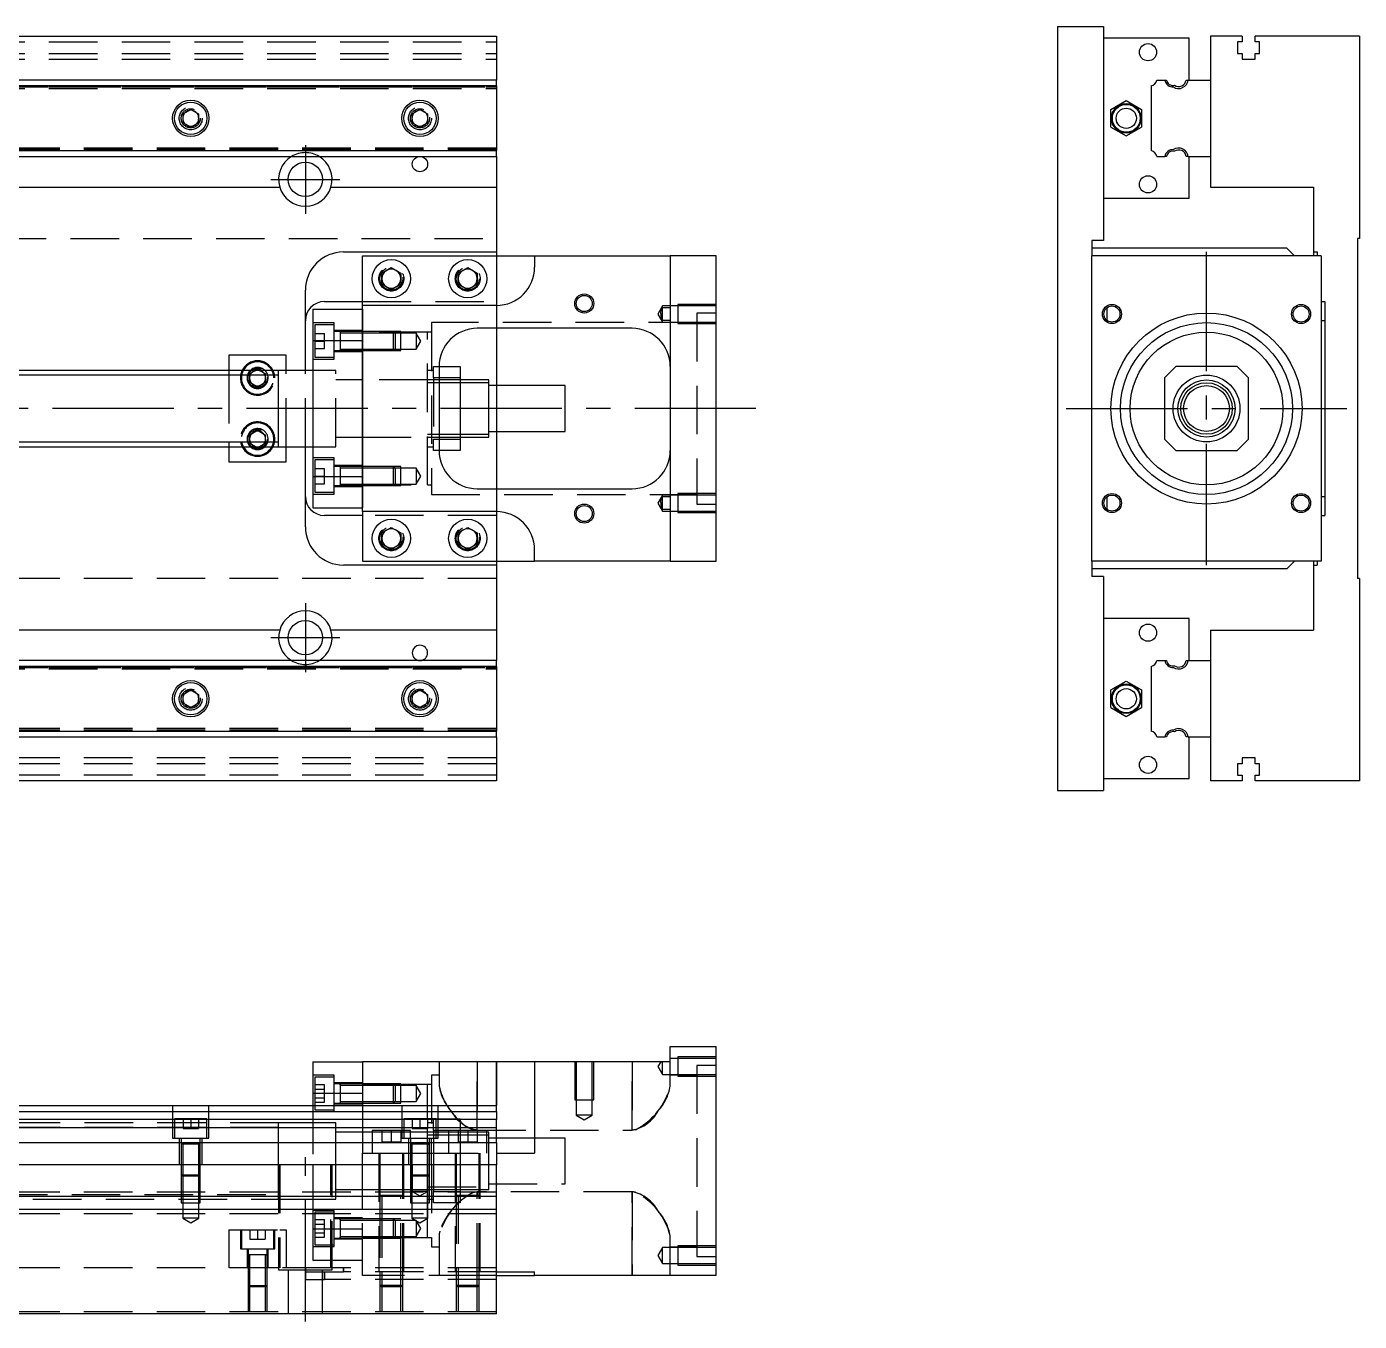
# Model space of a CAD drawing. Extents: x -20 to 686, y -268 to 102.
# Drawn here: x 337.1 to 685.9, y -239 to 100 of the extents above; entities that cross this region are included whole.
import ezdxf

# ---------------------------------------------------------------- set-up
doc = ezdxf.new("R2010")
doc.units = 0
doc.linetypes.add('CENTER', pattern=[50.8, 31.75, -6.35, 6.35, -6.35])
doc.linetypes.add('DASHED', pattern=[19.05, 12.7, -6.35])
doc.layers.get('0').update_dxf_attribs({"linetype": 'CONTINUOUS'})
doc.layers.add('CENTER', color=1, linetype='CENTER')

msp = doc.modelspace()

# ---------------------------------------------------------------- linework, layer by layer
at = {"color": 7, "linetype": 'CONTINUOUS'}
for p, q in [((606.86, 100), (618.86, 100)), ((606.86, 100), (606.86, -100)), ((618.86, 100), (618.86, 44)), ((330, 97.5), (460, 97.5)), ((460, 97.5), (460, 86)), ((641.36, 97), (618.86, 97)), ((641.36, 86), (641.36, 97)), ((646.86, 97.5), (646.86, 86)), ((655.16, 97.5), (646.86, 97.5)), ((655.16, 96), (654.01, 96)), ((654.01, 96), (654.01, 93)), ((655.16, 97.5), (655.16, 96)), ((658.56, 96), (658.56, 97.5)), ((685.86, 97.5), (658.56, 97.5)), ((659.71, 96), (658.56, 96)), ((659.71, 93), (659.71, 96)), ((685.86, 97.5), (685.86, 44.5)), ((654.01, 93), (655.16, 93)), ((655.16, 93), (655.16, 91.5)), ((655.16, 91.5), (658.56, 91.5)), ((658.56, 91.5), (658.56, 93)), ((658.56, 93), (659.71, 93)), ((460, 86), (330, 86)), ((460, 84.460392), (330, 84.460392)), ((460, 84.460392), (460, 86)), ((460, 84.460392), (460, 67.539608)), ((631.36, 84.460392), (631.36, 67.539608)), ((632.899608, 86), (634.98154, 86)), ((634.98154, 86), (635.38668, 86)), ((640.537372, 86), (641.041934, 86)), ((641.041934, 86), (646.86, 86)), ((646.86, 86), (646.86, 66)), ((646.86, 86), (646.86, 66)), ((620.860002, 78.309401), (624.860002, 80.618802)), ((624.860002, 80.618802), (628.860002, 78.309401)), ((378, 77.1547), (380, 78.309402)), ((378, 74.8453), (378, 77.1547)), ((380, 78.309402), (382, 77.1547)), ((382, 77.1547), (382, 74.8453)), ((438, 77.1547), (440, 78.309402)), ((438, 74.8453), (438, 77.1547)), ((440, 78.309402), (442, 77.1547)), ((442, 77.1547), (442, 74.8453)), ((620.860002, 73.690599), (620.860002, 78.309401)), ((628.860002, 78.309401), (628.860002, 73.690599)), ((380, 73.690598), (378, 74.8453)), ((382, 74.8453), (380, 73.690598)), ((440, 73.690598), (438, 74.8453)), ((442, 74.8453), (440, 73.690598)), ((620.860002, 73.690599), (624.860002, 71.381198)), ((624.860002, 71.381198), (628.860002, 73.690599)), ((330, 67.539608), (460, 67.539608)), ((460, 66), (460, 67.539608)), ((330, 66), (460, 66)), ((460, 66), (460, 58)), ((632.899608, 66), (634.98154, 66)), ((635.38668, 66), (634.98154, 66)), ((641.041934, 66), (640.537372, 66)), ((641.041934, 66), (646.86, 66)), ((641.36, 55), (641.36, 66)), ((646.86, 66), (646.86, 58)), ((330, 58), (403.291796, 58)), ((416.708204, 58), (460, 58)), ((460, 58), (460, 41)), ((646.86, 58), (673.86, 58)), ((673.86, 58), (673.86, 41)), ((641.36, 55), (618.86, 55)), ((618.86, 44), (615.86, 44)), ((615.86, 44), (615.86, 40)), ((666.86, 42), (615.86, 42)), ((668.86, 40), (666.86, 42)), ((685.86, 44.5), (685.36, 44.5)), ((685.36, 44.5), (685.36, -44.5)), ((420, 41), (460, 41)), ((425, 27), (425, 40)), ((425, 40), (470, 40)), ((460, 41), (460, 40)), ((470, 40), (470, 37)), ((470, 40), (505.5, 40)), ((505.5, 40), (505.5, -40)), ((517.5, 40), (505.5, 40)), ((517.5, -40), (517.5, 40)), ((615.86, -40), (615.86, 40)), ((675.86, 40), (615.86, 40)), ((673.86, 41), (674.86, 41)), ((673.86, 41), (673.86, 40)), ((674.86, 41), (674.86, 40)), ((675.86, 40), (675.86, -40)), ((430, 35.443376), (432.5, 36.886752)), ((430, 32.556624), (430, 35.443376)), ((432.5, 36.886752), (435, 35.443376)), ((435, 35.443376), (435, 32.556624)), ((450, 35.443376), (452.5, 36.886752)), ((450, 32.556624), (450, 35.443376)), ((452.5, 36.886752), (455, 35.443376)), ((455, 35.443376), (455, 32.556624)), ((432.5, 31.113248), (430, 32.556624)), ((435, 32.556624), (432.5, 31.113248)), ((452.5, 31.113248), (450, 32.556624)), ((455, 32.556624), (452.5, 31.113248)), ((410, 10), (410, 31)), ((415, 28), (425, 28)), ((675.86, 28), (676.86, 28)), ((676.86, 28), (676.86, -28)), ((412, 26), (425, 26)), ((412, 26), (412, 17.78342)), ((425, 17.78342), (425, 27)), ((460, 27), (425, 27)), ((619.86, 23.06222), (619.86, 26.435254)), ((495.5, 21), (455, 21)), ((460, 21), (460, 6)), ((676.86, 23), (675.86, 23)), ((412, 17.78342), (412, -17.78342)), ((412, 17.78342), (425, 17.78342)), ((425, 17.78342), (425, -17.78342)), ((425, -17.78342), (425, 17.78342)), ((405, 14), (390, 14)), ((390, 14), (390, 10)), ((405, 10), (405, 14)), ((445, 11), (450.5, 11)), ((445, 11), (445, -11)), ((450.5, 11), (450.5, 8)), ((637.86, 11), (634.86, 8)), ((653.86, 11), (637.86, 11)), ((656.86, 8), (653.86, 11)), ((403, 10), (330, 10)), ((403, 10), (402.995, 10)), ((403, -9.999498), (403, 10)), ((412, 10), (403, 10)), ((403.005, 10), (403, 10)), ((450.5, 8), (445, 8)), ((450.5, 8), (450.5, -8)), ((458, 7.5), (450.5, 7.5)), ((458, -7.5), (458, 7.5)), ((634.86, 8), (634.86, -8)), ((656.86, -8), (656.86, 8)), ((458, 6.75), (450.5, 6.75)), ((478, 6), (458, 6)), ((478, -6), (478, 6)), ((450.5, -6.75), (458, -6.75)), ((458, -6), (478, -6)), ((460, -6), (460, -21)), ((330, -10), (403, -10)), ((390, -10), (390, -14)), ((402.995, -10), (403, -10)), ((403, -10), (412, -10)), ((403, -10), (403.005, -10)), ((405, -14), (405, -10)), ((410, -31), (410, -10)), ((445, -8), (450.5, -8)), ((450.5, -7.5), (458, -7.5)), ((450.5, -8), (450.5, -11)), ((634.86, -8), (637.86, -11)), ((653.86, -11), (656.86, -8)), ((450.5, -11), (445, -11)), ((637.86, -11), (653.86, -11)), ((390, -14), (405, -14)), ((412, -17.78342), (412, -26)), ((412, -17.78342), (425, -17.78342)), ((425, -27), (425, -17.78342)), ((455, -21), (495.5, -21)), ((619.86, -26.435254), (619.86, -23.06222)), ((675.86, -23), (676.86, -23)), ((412, -26), (425, -26)), ((460, -27), (425, -27)), ((425, -27), (425, -40)), ((425, -28), (415, -28)), ((430, -32.556624), (432.5, -31.113248)), ((432.5, -31.113248), (435, -32.556624)), ((450, -32.556624), (452.5, -31.113248)), ((452.5, -31.113248), (455, -32.556624)), ((675.86, -28), (676.86, -28)), ((430, -35.443376), (430, -32.556624)), ((435, -32.556624), (435, -35.443376)), ((450, -35.443376), (450, -32.556624)), ((455, -32.556624), (455, -35.443376)), ((432.5, -36.886752), (430, -35.443376)), ((435, -35.443376), (432.5, -36.886752)), ((452.5, -36.886752), (450, -35.443376)), ((455, -35.443376), (452.5, -36.886752)), ((470, -40), (470, -37)), ((460, -41), (420, -41)), ((425, -40), (470, -40)), ((460, -40), (460, -41)), ((460, -41), (460, -58)), ((505.5, -40), (470, -40)), ((505.5, -40), (517.5, -40)), ((615.86, -40), (615.86, -44)), ((675.86, -40), (615.86, -40)), ((666.86, -42), (668.86, -40)), ((673.86, -40), (673.86, -41)), ((673.86, -41), (673.86, -58)), ((673.86, -41), (674.86, -41)), ((674.86, -40), (674.86, -41)), ((666.86, -42), (615.86, -42)), ((618.86, -44), (615.86, -44)), ((618.86, -44), (618.86, -100)), ((685.86, -44.5), (685.36, -44.5)), ((685.86, -44.5), (685.86, -97.5)), ((641.36, -55), (618.86, -55)), ((641.36, -66), (641.36, -55)), ((403.291796, -58), (330, -58)), ((460, -58), (416.708204, -58)), ((460, -58), (460, -66)), ((646.86, -58), (646.86, -66)), ((646.86, -58), (673.86, -58)), ((460, -66), (330, -66)), ((460, -67.539608), (460, -66)), ((632.899608, -66), (634.98154, -66)), ((634.98154, -66), (635.38668, -66)), ((640.537372, -66), (641.041934, -66)), ((641.041934, -66), (646.86, -66)), ((646.86, -66), (646.86, -86)), ((646.86, -66), (646.86, -86)), ((460, -67.539608), (330, -67.539608)), ((460, -67.539608), (460, -84.460392)), ((631.36, -67.539608), (631.36, -84.460392)), ((620.860002, -73.690599), (624.860002, -71.381198)), ((624.860002, -71.381198), (628.860002, -73.690599)), ((378, -74.8453), (380, -73.690598)), ((378, -77.1547), (378, -74.8453)), ((380, -73.690598), (382, -74.8453)), ((382, -74.8453), (382, -77.1547)), ((438, -74.8453), (440, -73.690598)), ((438, -77.1547), (438, -74.8453)), ((440, -73.690598), (442, -74.8453)), ((442, -74.8453), (442, -77.1547)), ((620.860002, -78.309401), (620.860002, -73.690599)), ((628.860002, -73.690599), (628.860002, -78.309401)), ((380, -78.309402), (378, -77.1547)), ((382, -77.1547), (380, -78.309402)), ((440, -78.309402), (438, -77.1547)), ((442, -77.1547), (440, -78.309402)), ((620.860002, -78.309401), (624.860002, -80.618802)), ((624.860002, -80.618802), (628.860002, -78.309401)), ((330, -84.460392), (460, -84.460392)), ((330, -86), (460, -86)), ((460, -86), (460, -84.460392)), ((460, -86), (460, -97.5)), ((632.899608, -86), (634.98154, -86)), ((635.38668, -86), (634.98154, -86)), ((641.041934, -86), (640.537372, -86)), ((641.041934, -86), (646.86, -86)), ((641.36, -97), (641.36, -86)), ((646.86, -86), (646.86, -97.5)), ((655.16, -93), (654.01, -93)), ((654.01, -93), (654.01, -96)), ((658.56, -91.5), (655.16, -91.5)), ((655.16, -91.5), (655.16, -93)), ((658.56, -93), (658.56, -91.5)), ((659.71, -93), (658.56, -93)), ((659.71, -96), (659.71, -93)), ((460, -97.5), (330, -97.5)), ((641.36, -97), (618.86, -97)), ((655.16, -97.5), (646.86, -97.5)), ((654.01, -96), (655.16, -96)), ((655.16, -96), (655.16, -97.5)), ((658.56, -97.5), (658.56, -96)), ((658.56, -96), (659.71, -96)), ((685.86, -97.5), (658.56, -97.5)), ((606.86, -100), (618.86, -100)), ((505.5, -171.03), (505.5, -167.03)), ((505.5, -167.03), (517.5, -167.03)), ((517.5, -227.03), (517.5, -167.03)), ((412, -171.03), (425, -171.03)), ((412, -171.03), (412, -179.24658)), ((460, -171.03), (425, -171.03)), ((425, -171.03), (425, -182.53)), ((460, -182.53), (460, -171.03)), ((470, -171.03), (460, -171.03)), ((470, -171.03), (470, -195.03)), ((505.5, -171.03), (470, -171.03)), ((412, -179.24658), (425, -179.24658)), ((412, -179.24658), (412, -182.53)), ((323.5, -182.53), (460, -182.53)), ((323.5, -184.069608), (460, -184.069608)), ((460, -184.069608), (460, -182.53)), ((460, -184.069608), (460, -186.15154)), ((460, -186.15154), (323.5, -186.15154)), ((460, -188.366666), (460, -186.15154)), ((460, -188.366666), (323.5, -188.366666)), ((460, -192.211934), (460, -188.366666)), ((323.5, -192.211934), (460, -192.211934)), ((460, -192.211934), (460, -198.03)), ((460, -195.03), (470, -195.03)), ((460, -198.03), (0, -198.03)), ((460, -206.33), (460, -198.03)), ((460, -206.33), (0, -206.33)), ((460, -209.73), (460, -206.33)), ((460, -209.73), (0, -209.73)), ((460, -237.03), (460, -209.73)), ((460, -226.03), (470, -226.03)), ((470, -227.03), (470, -226.03)), ((460, -227.03), (470, -227.03)), ((517.5, -227.03), (470, -227.03)), ((460, -237.03), (0, -237.03))]:
    msp.add_line(p, q, dxfattribs=at)
at = {"color": 3, "linetype": 'DASHED'}
for p, q in [((0, 96), (460, 96)), ((0, 93), (460, 93)), ((0, 91.5), (460, 91.5)), ((0, 84.2), (460, 84.2)), ((0, 83.8), (460, 83.8)), ((330, 84.204452), (460, 84.204452)), ((377.5, 76), (377.518502, 76.303588)), ((442.483582, 76.286038), (442.5, 76)), ((460, 68.2), (0, 68.2)), ((460, 67.8), (0, 67.8)), ((460, 67.795548), (330, 67.795548)), ((5.640312, 44.5), (460, 44.5)), ((460, 40), (460, 28)), ((435.477798, 34.364306), (435.5, 34)), ((449.5, 34), (449.520026, 34.346056)), ((425, 28), (460, 28)), ((460, 28), (460, 27)), ((425, 26), (425, 17.78342)), ((460, 27), (460, 21)), ((503.5, 26.848738), (502.287564, 24.748738)), ((502.287564, 24.748738), (503.5, 22.648738)), ((503.016436, 24.911344), (503.060666, 25.226886)), ((503.060666, 25.226886), (503.163852, 25.611128)), ((503.163852, 25.611128), (503.302956, 25.985522)), ((503.302956, 25.985522), (503.5, 26.435254)), ((503.5, 26.435254), (503.5, 26.848738)), ((507.5, 26.848738), (503.5, 26.848738)), ((503.5, 23.06222), (503.5, 26.435794)), ((503.5, 26.435254), (505.5, 26.435254)), ((507.5, 27.248732), (507.5, 22.248742)), ((517.5, 27.248732), (507.5, 27.248732)), ((517.5, 26.848738), (507.5, 26.848738)), ((512.5, 25), (512.5, -25)), ((517.5, 25), (512.5, 25)), ((417.5, 22.42767), (412, 22.42767)), ((412.5, 21.92767), (412.5, 13.42767)), ((417.5, 21.92767), (412.5, 21.92767)), ((417.5, 12.92767), (417.5, 22.42767)), ((443, 22.5), (443, -22.5)), ((512.5, 22.5), (443, 22.5)), ((503.5, 22.648738), (503.5, 23.06222)), ((505.5, 23.06222), (503.5, 23.06222)), ((503.5, 22.648738), (507.5, 22.648738)), ((507.5, 22.648738), (517.5, 22.648738)), ((507.5, 22.248742), (517.5, 22.248742)), ((412.5, 19.67767), (415, 19.67767)), ((412.5, 17.67767), (415, 17.67767)), ((415, 17.67767), (415, 19.67767)), ((415, 15.67767), (415, 17.67767)), ((425, 20.42767), (417.5, 20.42767)), ((419.1, 20.17767), (417.5, 20.17767)), ((419.1, 20.17767), (419.095, 20.17767)), ((419.1, 20.17767), (419.1, 19.92022)), ((419.105, 20.17767), (419.1, 20.17767)), ((424.99998, 20.17767), (419.1, 20.17767)), ((419.1, 19.92022), (419.1, 15.435068)), ((424.99998, 19.77767), (419.1, 19.77767)), ((433.1, 20.17767), (425, 20.17767)), ((433.1, 20.177664), (425, 20.177664)), ((442, 20), (425, 20)), ((433.5, 19.77767), (425, 19.77767)), ((433.1, 15.17767), (433.1, 20.17767)), ((433.5, 19.77767), (433.1, 20.17767)), ((435, 20.177664), (433.10002, 20.177664)), ((433.5, 19.77767), (433.5, 15.57767)), ((435, 19.77767), (433.50002, 19.77767)), ((435, 15.177674), (435, 20.177664)), ((439, 19.77767), (435, 19.77767)), ((439, 19.77767), (439, 15.57767)), ((440.212436, 17.67767), (439, 19.77767)), ((439, 15.57767), (440.212436, 17.67767)), ((442, -20), (442, 20)), ((443, 20), (442, 20)), ((412.5, 15.67767), (415, 15.67767)), ((417.5, 15.17767), (419.1, 15.17767)), ((417.5, 14.92767), (425, 14.92767)), ((419.095, 15.17767), (419.1, 15.17767)), ((419.1, 15.57767), (424.99998, 15.57767)), ((419.1, 15.435068), (419.1, 15.17767)), ((419.1, 15.17767), (419.105, 15.17767)), ((419.1, 15.17767), (424.99998, 15.17767)), ((425, 15.57767), (433.5, 15.57767)), ((425, 15.177674), (433.1, 15.177674)), ((425, 15.17767), (433.1, 15.17767)), ((433.1, 15.17767), (433.5, 15.57767)), ((433.10002, 15.177674), (435, 15.177674)), ((433.50002, 15.57767), (435, 15.57767)), ((435, 15.57767), (439, 15.57767)), ((412, 12.92767), (417.5, 12.92767)), ((412.5, 13.42767), (417.5, 13.42767)), ((443.5, 11), (445, 11)), ((443.5, 8), (443.5, 11)), ((390, 10), (390, 8.75)), ((390, 8.75), (390, -8.75)), ((395.5, 9.1547), (396.964102, 10)), ((395.5, 8.75), (395.5, 9.1547)), ((395.5, 6.8453), (395.5, 8.75)), ((396.964102, 10), (397.5, 10.309402)), ((397.5, 10.309402), (398.035898, 10)), ((398.035898, 10), (399.5, 9.1547)), ((399.5, 9.1547), (399.5, 8.75)), ((399.5, 8.75), (399.5, 6.8453)), ((399.983582, 8.286038), (400, 8)), ((405, -10), (405, 10)), ((410, -10), (410, 10)), ((418, 10), (412, 10)), ((418, -10), (418, 10)), ((425, 7.5), (418, 7.5)), ((442, 7.5), (425, 7.5)), ((442, 7.5), (441.995, 7.5)), ((443.5, 10), (442, 10)), ((443.5, 7.5), (442, 7.5)), ((442.005, 7.5), (442, 7.5)), ((443.5, 8), (443.5, -8)), ((445, 8), (443.5, 8)), ((445, 7.5), (443.5, 7.5)), ((450.5, 7.5), (445, 7.5)), ((397.5, 5.690598), (395.5, 6.8453)), ((399.5, 6.8453), (397.5, 5.690598)), ((443.5, 6.75), (442, 6.75)), ((445, 6.75), (443.5, 6.75)), ((450.5, 6.75), (445, 6.75)), ((460, 6), (460, -6)), ((395.5, -6.8453), (397.5, -5.690598)), ((395.5, -8.75), (395.5, -6.8453)), ((397.5, -5.690598), (399.5, -6.8453)), ((399.5, -6.8453), (399.5, -8.75)), ((442, -6.75), (443.5, -6.75)), ((443.5, -6.75), (445, -6.75)), ((445, -6.75), (450.5, -6.75)), ((390, -8.75), (390, -10)), ((395, -8), (395.018502, -7.696412)), ((395.5, -9.1547), (395.5, -8.75)), ((396.964102, -10), (395.5, -9.1547)), ((397.5, -10.309402), (396.964102, -10)), ((398.035898, -10), (397.5, -10.309402)), ((399.5, -9.1547), (398.035898, -10)), ((399.5, -8.75), (399.5, -9.1547)), ((403, -10), (403, -9.999498)), ((412, -10), (418, -10)), ((418, -7.5), (425, -7.5)), ((425, -7.5), (442, -7.5)), ((441.995, -7.5), (442, -7.5)), ((442, -7.5), (443.5, -7.5)), ((442, -7.5), (442.005, -7.5)), ((442, -10), (443.5, -10)), ((443.5, -7.5), (445, -7.5)), ((443.5, -8), (445, -8)), ((443.5, -11), (443.5, -8)), ((445, -7.5), (450.5, -7.5)), ((417.5, -12.92767), (412, -12.92767)), ((412.5, -13.42767), (412.5, -21.92767)), ((417.5, -13.42767), (412.5, -13.42767)), ((417.5, -22.42767), (417.5, -12.92767)), ((445, -11), (443.5, -11)), ((412.5, -15.67767), (415, -15.67767)), ((415, -17.67767), (415, -15.67767)), ((425, -14.92767), (417.5, -14.92767)), ((419.1, -15.17767), (417.5, -15.17767)), ((419.1, -15.17767), (419.095, -15.17767)), ((419.1, -15.17767), (419.1, -15.435118)), ((419.105, -15.17767), (419.1, -15.17767)), ((424.99998, -15.17767), (419.1, -15.17767)), ((419.1, -15.435118), (419.1, -19.920272)), ((424.99998, -15.57767), (419.1, -15.57767)), ((433.1, -15.17767), (425, -15.17767)), ((433.1, -15.177674), (425, -15.177674)), ((433.5, -15.57767), (425, -15.57767)), ((433.1, -20.17767), (433.1, -15.17767)), ((433.5, -15.57767), (433.1, -15.17767)), ((435, -15.177674), (433.10002, -15.177674)), ((433.5, -15.57767), (433.5, -19.77767)), ((435, -15.57767), (433.50002, -15.57767)), ((435, -20.177664), (435, -15.177674)), ((439, -15.57767), (435, -15.57767)), ((439, -15.57767), (439, -19.77767)), ((440.212436, -17.67767), (439, -15.57767)), ((412.5, -17.67767), (415, -17.67767)), ((412.5, -19.67767), (415, -19.67767)), ((415, -19.67767), (415, -17.67767)), ((417.5, -20.17767), (419.1, -20.17767)), ((417.5, -20.42767), (425, -20.42767)), ((419.095, -20.17767), (419.1, -20.17767)), ((419.1, -19.77767), (424.99998, -19.77767)), ((419.1, -19.920272), (419.1, -20.17767)), ((419.1, -20.17767), (419.105, -20.17767)), ((419.1, -20.17767), (424.99998, -20.17767)), ((425, -17.78342), (425, -26)), ((425, -19.77767), (433.5, -19.77767)), ((425, -20), (442, -20)), ((425, -20.177664), (433.1, -20.177664)), ((425, -20.17767), (433.1, -20.17767)), ((433.1, -20.17767), (433.5, -19.77767)), ((433.10002, -20.177664), (435, -20.177664)), ((433.50002, -19.77767), (435, -19.77767)), ((435, -19.77767), (439, -19.77767)), ((439, -19.77767), (440.212436, -17.67767)), ((442, -20), (443, -20)), ((412, -22.42767), (417.5, -22.42767)), ((412.5, -21.92767), (417.5, -21.92767)), ((443, -22.5), (512.5, -22.5)), ((460, -21), (460, -27)), ((503.5, -22.648738), (502.287564, -24.748738)), ((503.016436, -24.586132), (503.060666, -24.27059)), ((503.060666, -24.27059), (503.163852, -23.886348)), ((503.163852, -23.886348), (503.302956, -23.511954)), ((503.302956, -23.511954), (503.5, -23.06222)), ((503.5, -23.06222), (503.5, -22.648738)), ((507.5, -22.648738), (503.5, -22.648738)), ((503.5, -26.435254), (503.5, -23.06168)), ((503.5, -23.06222), (505.5, -23.06222)), ((507.5, -22.248742), (507.5, -27.248732)), ((517.5, -22.248742), (507.5, -22.248742)), ((517.5, -22.648738), (507.5, -22.648738)), ((460, -27), (460, -28)), ((502.287564, -24.748738), (503.5, -26.848738)), ((503.5, -26.848738), (503.5, -26.435254)), ((505.5, -26.435254), (503.5, -26.435254)), ((503.5, -26.848738), (507.5, -26.848738)), ((507.5, -26.848738), (517.5, -26.848738)), ((507.5, -27.248732), (517.5, -27.248732)), ((512.5, -25), (517.5, -25)), ((460, -28), (425, -28)), ((460, -28), (460, -40)), ((435.477798, -33.635694), (435.5, -34)), ((455.477798, -33.635694), (455.5, -34)), ((460, -44.5), (5.640312, -44.5)), ((0, -67.8), (460, -67.8)), ((0, -68.2), (460, -68.2)), ((330, -67.795548), (460, -67.795548)), ((382.483582, -75.713962), (382.5, -76)), ((442.483582, -75.713962), (442.5, -76)), ((460, -83.8), (0, -83.8)), ((460, -84.2), (0, -84.2)), ((460, -84.204452), (330, -84.204452)), ((460, -91.5), (0, -91.5)), ((460, -93), (0, -93)), ((460, -96), (0, -96)), ((507.5, -170.181262), (505.5, -170.181262)), ((507.5, -169.781268), (507.5, -174.781258)), ((517.5, -169.781268), (507.5, -169.781268)), ((517.5, -170.181262), (507.5, -170.181262)), ((445, -171.03), (445, -177.402214)), ((455, -188.952252), (455, -171.03)), ((455, -171.03), (455, -188.952252)), ((460, -171.03), (460, -182.53)), ((480.500006, -171.03), (480.500006, -181.03)), ((480.9, -171.03), (480.9, -181.03)), ((485.1, -181.03), (485.1, -171.03)), ((485.499994, -181.03), (485.499994, -171.03)), ((495.5, -171.03), (495.5, -188.952252)), ((495.5, -188.952252), (495.5, -171.03)), ((503.009982, -171.03), (502.287564, -172.281262)), ((502.287564, -172.281262), (503.5, -174.381262)), ((503.5, -174.381262), (503.5, -171.03)), ((503.5, -174.381262), (507.5, -174.381262)), ((505.5, -177.402214), (505.5, -171.03)), ((507.5, -174.381262), (517.5, -174.381262)), ((512.5, -172.03), (512.5, -222.03)), ((517.5, -172.03), (512.5, -172.03)), ((417.5, -174.60233), (412, -174.60233)), ((412.5, -175.10233), (412.5, -179.35233)), ((417.5, -175.10233), (412.5, -175.10233)), ((412.5, -177.04293), (415, -177.04293)), ((415, -178.19763), (415, -177.04293)), ((417.5, -179.35233), (417.5, -174.60233)), ((425, -176.60233), (417.5, -176.60233)), ((419.1, -176.85233), (417.5, -176.85233)), ((419.1, -176.85233), (419.095, -176.85233)), ((419.1, -176.852326), (419.1, -176.853182)), ((419.1, -176.85233), (419.1, -177.10978)), ((419.1, -177.109798), (419.1, -176.85233)), ((424.99998, -176.85233), (419.1, -176.85233)), ((419.105, -176.85233), (419.1, -176.85233)), ((419.1, -177.10978), (419.1, -179.35233)), ((424.99998, -177.25233), (419.1, -177.25233)), ((433.1, -176.85233), (425, -176.85233)), ((433.100006, -176.852336), (425, -176.852336)), ((433.27767, -177.03), (425, -177.03)), ((433.5, -177.25233), (425, -177.25233)), ((433.1, -179.35233), (433.1, -176.85233)), ((433.5, -177.25233), (433.1, -176.85233)), ((435, -176.852336), (433.10002, -176.852336)), ((435, -177.03), (433.27767, -177.03)), ((433.5, -177.25233), (433.5, -181.45233)), ((435, -177.25233), (433.50002, -177.25233)), ((435, -181.852326), (435, -176.852336)), ((442, -177.03), (435, -177.03)), ((439, -177.25233), (435, -177.25233)), ((439, -177.25233), (439, -181.45233)), ((440.212436, -179.35233), (439, -177.25233)), ((442, -186.03), (442, -177.03)), ((443, -177.03), (442, -177.03)), ((443, -174.53), (443, -191.03)), ((445, -174.53), (443, -174.53)), ((512.5, -174.53), (505.5, -174.53)), ((507.5, -174.781258), (517.5, -174.781258)), ((412.5, -178.19763), (415, -178.19763)), ((412.5, -179.35233), (412.5, -182.53)), ((412.5, -180.507032), (415, -180.507032)), ((415, -180.507032), (415, -178.19763)), ((415, -181.661732), (415, -180.507032)), ((417.5, -184.10233), (417.5, -179.35233)), ((419.1, -179.2023), (419.1, -179.48317)), ((419.1, -179.35233), (419.1, -181.119324)), ((419.1, -181.119324), (419.1, -181.594932)), ((419.1, -181.119328), (419.1, -181.852336)), ((433.1, -181.85233), (433.1, -179.35233)), ((439, -181.45233), (440.212436, -179.35233)), ((480.500006, -181.03), (485.499994, -181.03)), ((480.9, -181.03), (480.9, -185.03)), ((485.1, -185.03), (485.1, -181.03)), ((375.25, -182.53), (375.25, -191.03)), ((384.75, -191.03), (384.75, -182.53)), ((412, -182.53), (412, -198.03)), ((412, -184.10233), (417.5, -184.10233)), ((412.5, -181.661732), (415, -181.661732)), ((412.5, -182.53), (412.5, -183.60233)), ((412.5, -183.60233), (417.5, -183.60233)), ((417.5, -181.85233), (419.1, -181.85233)), ((417.5, -182.10233), (425, -182.10233)), ((419.095, -181.85233), (419.1, -181.85233)), ((419.1, -181.45233), (424.99998, -181.45233)), ((419.1, -181.594932), (419.1, -181.85233)), ((419.1, -181.85233), (424.99998, -181.85233)), ((419.1, -181.85233), (419.105, -181.85233)), ((425, -181.45233), (433.5, -181.45233)), ((425, -181.852326), (433.1, -181.852326)), ((425, -181.85233), (433.1, -181.85233)), ((425, -182.53), (425, -195.03)), ((433.1, -181.85233), (433.5, -181.45233)), ((433.10002, -181.852326), (435, -181.852326)), ((433.50002, -181.45233), (435, -181.45233)), ((435, -181.45233), (439, -181.45233)), ((435.25, -182.53), (435.25, -191.03)), ((444.75, -191.03), (444.75, -182.53)), ((403, -188.28), (25, -188.28)), ((403, -187.03), (323.5, -187.03)), ((384.25, -186.03), (375.75, -186.03)), ((375.75, -186.03), (375.75, -191.03)), ((378, -186.03), (378, -188.53)), ((380, -186.03), (380, -188.53)), ((382, -186.03), (382, -188.53)), ((384.25, -191.03), (384.25, -186.03)), ((403, -187.03), (402.995, -187.03)), ((403, -187.030502), (403, -187.03)), ((412, -187.03), (403, -187.03)), ((403.005, -187.03), (403, -187.03)), ((403, -197.230066), (403, -187.030502)), ((418, -187.03), (412, -187.03)), ((418, -197.03), (418, -187.03)), ((444.25, -186.03), (435.75, -186.03)), ((435.75, -186.03), (435.75, -191.03)), ((438, -186.03), (438, -188.53)), ((440, -186.03), (440, -188.53)), ((442, -186.03), (442, -188.53)), ((443.5, -187.03), (442, -187.03)), ((443.5, -189.03), (443.5, -186.03)), ((444.25, -186.03), (450.5, -186.03)), ((444.25, -191.03), (444.25, -186.03)), ((450.5, -186.03), (450.5, -189.03)), ((483, -185.03), (480.9, -185.03)), ((480.9, -185.03), (483, -186.242436)), ((485.1, -185.03), (483, -185.03)), ((483, -186.242436), (485.1, -185.03)), ((375.25, -191.03), (384.75, -191.03)), ((377, -191.03), (377, -198.03)), ((377.5, -191.03), (377.5, -192.63)), ((378, -188.53), (380, -188.53)), ((380, -188.53), (382, -188.53)), ((382.5, -192.63), (382.5, -191.03)), ((383, -198.03), (383, -191.03)), ((425, -189.53), (418, -189.53)), ((427.5, -189.53), (425, -189.53)), ((435.75, -189.03), (427.5, -189.03)), ((427.5, -189.03), (427.5, -195.03)), ((435.75, -189.53), (427.5, -189.53)), ((430, -189.03), (430, -192.03)), ((432.5, -189.03), (432.5, -192.03)), ((435, -189.03), (435, -192.03)), ((435.25, -191.03), (444.75, -191.03)), ((437.5, -189.03), (435.75, -189.03)), ((437.5, -189.53), (435.75, -189.53)), ((437, -191.03), (437, -198.03)), ((437.5, -191.03), (437.5, -189.03)), ((442, -189.53), (437.5, -189.53)), ((437.5, -191.03), (437.5, -192.63)), ((438, -188.53), (440, -188.53)), ((440, -188.53), (442, -188.53)), ((442, -189.53), (441.995, -189.53)), ((442, -191.03), (442, -188.53)), ((442.005, -189.53), (442, -189.53)), ((443.5, -189.53), (442, -189.53)), ((443.5, -190.28), (442, -190.28)), ((442, -192.628864), (442, -191.03)), ((442.5, -192.63), (442.5, -191.03)), ((443, -198.03), (443, -191.03)), ((444.25, -189.03), (443.5, -189.03)), ((443.5, -189.03), (443.5, -191.03)), ((444.25, -189.53), (443.5, -189.53)), ((444.25, -190.28), (443.5, -190.28)), ((443.5, -191.03), (443.5, -195.03)), ((447.5, -189.03), (444.25, -189.03)), ((447.5, -189.53), (444.25, -189.53)), ((447.5, -190.28), (444.25, -190.28)), ((457.5, -189.03), (447.5, -189.03)), ((447.5, -189.03), (447.5, -195.03)), ((450.5, -189.53), (447.5, -189.53)), ((450.5, -190.28), (447.5, -190.28)), ((450, -189.03), (450, -192.03)), ((450.5, -189.03), (450.5, -195.03)), ((457.5, -189.53), (450.5, -189.53)), ((457.5, -190.28), (450.5, -190.28)), ((452.5, -189.03), (452.5, -192.03)), ((455, -188.952252), (495.5, -188.952252)), ((455, -189.03), (455, -192.03)), ((457.5, -195.03), (457.5, -189.03)), ((458, -189.53), (457.5, -189.53)), ((458, -190.28), (457.5, -190.28)), ((458, -195.03), (458, -189.53)), ((460, -191.03), (458, -191.03)), ((470, -191.03), (460, -191.03)), ((478, -191.03), (470, -191.03)), ((478, -197.03), (478, -191.03)), ((495.847748, -188.936468), (495.5, -188.952252)), ((496.192382, -188.890138), (495.847748, -188.936468)), ((496.427222, -188.841004), (496.192382, -188.890138)), ((377.5, -192.625), (377.5, -192.63)), ((377.757468, -192.63), (377.5, -192.63)), ((377.5, -192.63), (377.5, -198.02998)), ((377.5, -192.63), (377.5, -192.635)), ((382.242552, -192.63), (377.757468, -192.63)), ((377.9, -192.63), (377.9, -198.02998)), ((382.1, -198.02998), (382.1, -192.63)), ((382.5, -192.63), (382.242552, -192.63)), ((382.5, -192.63), (382.5, -192.625)), ((382.5, -198.02998), (382.5, -192.63)), ((382.5, -192.635), (382.5, -192.63)), ((425, -198.03), (425, -195.03)), ((425, -195.03), (437.5, -195.03)), ((429.25, -195.03), (429.25, -226.03)), ((429.5, -195.03), (429.5, -198.03)), ((430, -192.03), (432.5, -192.03)), ((432.5, -192.03), (435, -192.03)), ((435.5, -206.035), (435.5, -195.03)), ((435.75, -226.03), (435.75, -195.03)), ((437.5, -192.625), (437.5, -192.63)), ((437.5, -192.63), (437.757448, -192.63)), ((437.757468, -192.63), (437.5, -192.63)), ((437.5, -192.63), (437.5, -198.02998)), ((437.5, -192.63), (437.5, -192.635)), ((437.5, -195.03), (437.9, -195.03)), ((442.242552, -192.63), (437.757468, -192.63)), ((437.9, -192.63), (437.9, -198.02998)), ((437.9, -195.03), (442.1, -195.03)), ((442, -195.03), (442, -192.628864)), ((442, -197.03), (442, -195.03)), ((442.1, -198.02998), (442.1, -192.63)), ((442.1, -195.03), (442.5, -195.03)), ((442.5, -192.63), (442.242552, -192.63)), ((442.242602, -192.63), (442.5, -192.63)), ((442.5, -192.63), (442.5, -192.625)), ((442.5, -198.02998), (442.5, -192.63)), ((442.5, -192.635), (442.5, -192.63)), ((442.5, -195.03), (460, -195.03)), ((443.5, -195.03), (443.5, -205.03)), ((449.25, -195.03), (449.25, -226.03)), ((449.5, -195.03), (449.5, -206.035)), ((450, -192.03), (452.5, -192.03)), ((450.5, -195.03), (450.5, -205.03)), ((452.5, -192.03), (455, -192.03)), ((455.5, -206.035), (455.5, -195.03)), ((455.75, -226.03), (455.75, -195.03)), ((458, -197.03), (458, -195.03)), ((377.5, -198.03), (377.5, -200.63)), ((377.500006, -198.03), (377.500006, -200.630006)), ((377.9, -198.03), (377.9, -201.03)), ((382.1, -201.03), (382.1, -198.03)), ((382.499994, -200.630006), (382.499994, -198.03)), ((382.5, -200.63), (382.5, -198.03)), ((403, -207.03), (403, -197.230066)), ((403, -198.03), (403, -225.53)), ((403.291796, -198.03), (403.291796, -225.03)), ((412, -198.03), (412, -206.33)), ((416.708204, -225.03), (416.708204, -198.03)), ((417, -225.53), (417, -198.03)), ((418, -198.03), (418, -197.03)), ((418, -206.33), (418, -198.03)), ((425, -206.33), (425, -198.03)), ((429.5, -198.03), (429.5, -206.03)), ((437.5, -198.03), (437.5, -200.63)), ((437.500006, -198.03), (437.500006, -200.630006)), ((437.9, -198.03), (437.9, -201.03)), ((438, -198.03), (438, -205.03)), ((442, -198.03), (442, -197.03)), ((442, -205.03), (442, -198.03)), ((442.1, -201.03), (442.1, -198.03)), ((442.499994, -200.630006), (442.499994, -198.03)), ((442.5, -200.63), (442.5, -198.03)), ((443, -198.03), (443, -219.53)), ((458, -204.53), (458, -197.03)), ((478, -203.03), (478, -197.03)), ((377.5, -200.63), (382.5, -200.63)), ((377.5, -200.63), (377.9, -201.03)), ((377.500006, -200.63002), (377.500006, -206.33)), ((382.1, -201.03), (377.9, -201.03)), ((377.9, -201.03002), (377.9, -208.03)), ((382.1, -201.03), (382.5, -200.63)), ((382.1, -208.03), (382.1, -201.03002)), ((382.499994, -206.33), (382.499994, -200.63002)), ((437.5, -200.63), (442.5, -200.63)), ((437.5, -200.63), (437.9, -201.03)), ((437.500006, -200.63002), (437.500006, -206.33)), ((442.1, -201.03), (437.9, -201.03)), ((437.9, -201.03002), (437.9, -208.03)), ((442.1, -201.03), (442.5, -200.63)), ((442.1, -208.03), (442.1, -201.03002)), ((442.499994, -206.33), (442.499994, -200.63002)), ((460, -205.18), (0, -205.18)), ((25, -205.78), (403, -205.78)), ((418, -204.53), (425, -204.53)), ((425, -204.53), (429.5, -204.53)), ((429.5, -204.53), (442.005, -204.53)), ((442, -205.03), (438, -205.03)), ((438, -205.03), (440, -206.1847)), ((440, -206.1847), (442, -205.03)), ((441.995, -204.53), (450.5, -204.53)), ((442, -203.78), (458, -203.78)), ((442, -217.03), (442, -205.03)), ((442.005, -204.53), (450.5, -204.53)), ((443.5, -205.03), (450.5, -205.03)), ((443.5, -208.03), (443.5, -205.03)), ((450.5, -204.53), (458, -204.53)), ((450.5, -205.03), (450.5, -208.03)), ((454.072778, -205.218996), (454.258914, -205.178876)), ((455, -205.107748), (454.255708, -205.17949)), ((454.258914, -205.178876), (455, -205.107748)), ((495.5, -205.107748), (455, -205.107748)), ((455, -206.02998), (455, -205.107748)), ((455, -205.107748), (455, -206.02998)), ((458, -203.03), (478, -203.03)), ((495.5, -205.107748), (495.5, -227.03)), ((495.5, -227.03), (495.5, -205.107748)), ((495.847748, -205.123532), (495.5, -205.107748)), ((496.192382, -205.169862), (495.847748, -205.123532)), ((496.427222, -205.218996), (496.192382, -205.169862)), ((262.499994, -207.03), (403.005, -207.03)), ((377.500006, -206.33), (377.500006, -208.03)), ((377.500006, -207.03), (382.499994, -207.03)), ((377.500006, -208.03), (382.499994, -208.03)), ((377.9, -208.03), (377.9, -212.03)), ((382.1, -212.03), (382.1, -208.03)), ((382.499994, -208.03), (382.499994, -206.33)), ((402.995, -207.03), (403.291796, -207.03)), ((403.291796, -207.03), (412, -207.03)), ((412, -206.33), (412, -209.73)), ((412, -207.03), (416.708204, -207.03)), ((416.708204, -207.03), (418, -207.03)), ((418, -207.03), (418, -206.33)), ((425, -209.73), (425, -206.33)), ((435.500006, -206.03), (429.499994, -206.03)), ((435.500006, -206.03), (429.499994, -206.03)), ((429.5, -206.025), (429.5, -206.03)), ((429.849602, -206.03), (429.5, -206.03)), ((429.5, -206.03), (429.5, -206.33)), ((429.5, -206.03), (429.5, -206.035)), ((429.5, -206.33), (429.5, -209.73)), ((430, -206.03), (430, -206.33)), ((430, -206.33), (430, -209.73)), ((435, -226.02998), (435, -206.03)), ((435.5, -206.03), (435.15035, -206.03)), ((435.5, -226.02998), (435.5, -206.025)), ((437.500006, -206.33), (437.500006, -208.03)), ((437.500006, -208.03), (442.499994, -208.03)), ((437.9, -208.03), (437.9, -212.03)), ((442, -207.03), (443.5, -207.03)), ((442.1, -212.03), (442.1, -208.03)), ((442.499994, -208.03), (442.499994, -206.33)), ((450.5, -208.03), (443.5, -208.03)), ((449.5, -206.025), (449.5, -226.02998)), ((449.5, -206.03), (449.84965, -206.03)), ((449.849602, -206.03), (449.5, -206.03)), ((455.15035, -206.03), (449.849602, -206.03)), ((450, -206.03), (450, -226.02998)), ((455, -226.02998), (455, -206.03)), ((455.150204, -206.03), (455.5, -206.03)), ((455.5, -206.03), (455.15035, -206.03)), ((455.5, -226.02998), (455.5, -206.025)), ((460, -210.88), (0, -210.88)), ((382.1, -212.03), (377.9, -212.03)), ((377.9, -212.03), (380, -213.242436)), ((380, -213.242436), (382.1, -212.03)), ((412, -209.73), (412, -214.81342)), ((417.5, -209.95767), (412, -209.95767)), ((412.5, -210.45767), (412.5, -214.70767)), ((416.708204, -210.45767), (412.5, -210.45767)), ((412.5, -212.398268), (415, -212.398268)), ((415, -213.552968), (415, -212.398268)), ((417.5, -210.45767), (416.708204, -210.45767)), ((417.5, -214.70767), (417.5, -209.95767)), ((425, -211.95767), (417.5, -211.95767)), ((419.1, -212.20767), (417.5, -212.20767)), ((419.1, -212.20767), (419.095, -212.20767)), ((419.1, -212.207664), (419.1, -212.60767)), ((419.1, -212.20767), (419.1, -212.465118)), ((419.1, -212.465136), (419.1, -212.20767)), ((424.99998, -212.20767), (419.1, -212.20767)), ((419.105, -212.20767), (419.1, -212.20767)), ((419.1, -212.465118), (419.1, -214.70767)), ((424.99998, -212.60767), (419.1, -212.60767)), ((425, -226.03), (425, -209.73)), ((429.5, -212.20767), (425, -212.20767)), ((429.5, -212.207674), (425, -212.207674)), ((429.5, -212.60767), (425, -212.60767)), ((429.5, -209.73), (429.5, -226.02998)), ((430, -212.20767), (429.5, -212.20767)), ((430, -212.207674), (429.5, -212.207674)), ((430, -212.60767), (429.5, -212.60767)), ((430, -209.73), (430, -226.02998)), ((433.1, -212.20767), (430, -212.20767)), ((433.1, -212.207674), (430, -212.207674)), ((433.5, -212.60767), (430, -212.60767)), ((433.1, -214.70767), (433.1, -212.20767)), ((433.5, -212.60767), (433.1, -212.20767)), ((435, -212.207674), (433.10002, -212.207674)), ((433.5, -212.60767), (433.5, -214.70767)), ((435, -212.60767), (433.50002, -212.60767)), ((439, -212.60767), (435, -212.60767)), ((442.1, -212.03), (437.9, -212.03)), ((437.9, -212.03), (440, -213.242436)), ((439, -212.60767), (439, -216.80767)), ((440.212436, -214.70767), (439, -212.60767)), ((440, -213.242436), (442.1, -212.03)), ((390, -215.03), (403.291796, -215.03)), ((390, -215.03), (390, -225.03)), ((393, -215.03), (393, -220.03)), ((393.25, -215.03), (393.25, -220.03)), ((395.5, -215.03), (395.5, -217.53)), ((397.5, -215.03), (397.5, -217.53)), ((399.5, -215.03), (399.5, -217.53)), ((401.75, -220.03), (401.75, -215.03)), ((402, -220.03), (402, -215.03)), ((403.291796, -215.03), (405, -215.03)), ((405, -215.03), (405, -225.03)), ((412, -214.81342), (412, -223.03)), ((412, -214.81342), (416.708204, -214.81342)), ((412.5, -213.552968), (415, -213.552968)), ((412.5, -214.70767), (412.5, -218.95767)), ((412.5, -215.86237), (415, -215.86237)), ((415, -215.86237), (415, -213.552968)), ((415, -217.01707), (415, -215.86237)), ((416.708204, -214.81342), (425, -214.81342)), ((417.5, -219.45767), (417.5, -214.70767)), ((419.1, -214.565624), (419.1, -214.849714)), ((419.1, -214.70767), (419.1, -216.950272)), ((433.1, -217.20767), (433.1, -214.70767)), ((433.5, -214.70767), (433.5, -216.80767)), ((439, -216.80767), (440.212436, -214.70767)), ((395.5, -217.53), (397.5, -217.53)), ((397.5, -217.53), (399.5, -217.53)), ((412, -219.45767), (417.5, -219.45767)), ((412.5, -217.01707), (415, -217.01707)), ((412.5, -218.95767), (417.5, -218.95767)), ((417.5, -217.20767), (419.105, -217.20767)), ((417.5, -217.45767), (425, -217.45767)), ((419.095, -217.20767), (424.99998, -217.20767)), ((419.1, -216.80767), (419.1, -217.207674)), ((419.1, -216.80767), (424.99998, -216.80767)), ((419.1, -217.20767), (419.1, -216.95022)), ((419.1, -216.950272), (419.1, -217.20767)), ((419.1, -216.950272), (419.1, -217.20767)), ((425, -216.80767), (429.5, -216.80767)), ((425, -217.03), (429.5, -217.03)), ((425, -217.207664), (429.5, -217.207664)), ((425, -217.20767), (429.5, -217.20767)), ((429.5, -216.80767), (430, -216.80767)), ((429.5, -217.03), (430, -217.03)), ((429.5, -217.207664), (430, -217.207664)), ((429.5, -217.20767), (430, -217.20767)), ((430, -216.80767), (433.5, -216.80767)), ((430, -217.03), (442, -217.03)), ((430, -217.207664), (433.1, -217.207664)), ((430, -217.20767), (433.1, -217.20767)), ((433.1, -217.20767), (433.5, -216.80767)), ((433.10002, -217.207664), (435, -217.207664)), ((433.50002, -216.80767), (435, -216.80767)), ((435, -216.80767), (439, -216.80767)), ((442, -217.03), (443, -217.03)), ((443, -219.53), (445, -219.53)), ((445, -216.657786), (445, -227.03)), ((503.5, -219.678738), (502.287564, -221.778738)), ((503.5, -223.878738), (503.5, -219.678738)), ((507.5, -219.678738), (503.5, -219.678738)), ((505.5, -227.03), (505.5, -216.657786)), ((505.5, -219.53), (512.5, -219.53)), ((507.5, -219.278742), (507.5, -224.278732)), ((517.5, -219.278742), (507.5, -219.278742)), ((517.5, -219.678738), (507.5, -219.678738)), ((393, -220.03), (402, -220.03)), ((394.75, -220.03), (394.75, -225.03)), ((395, -220.03), (395, -221.635)), ((395, -221.625), (395, -225.02998)), ((395, -221.63), (395.257448, -221.63)), ((395.257468, -221.63), (395, -221.63)), ((399.742552, -221.63), (395.257468, -221.63)), ((395.4, -221.63), (395.4, -225.02998)), ((399.6, -225.02998), (399.6, -221.63)), ((400, -221.63), (399.742552, -221.63)), ((399.742602, -221.63), (400, -221.63)), ((400, -221.635), (400, -220.03)), ((400, -225.02998), (400, -221.625)), ((400.25, -225.03), (400.25, -220.03)), ((412, -223.03), (425, -223.03)), ((502.287564, -221.778738), (503.5, -223.878738)), ((512.5, -222.03), (517.5, -222.03)), ((460, -225.03), (0, -225.03)), ((395, -225.03), (395, -229.63)), ((395.000006, -225.03), (395.000006, -229.630006)), ((395.4, -225.03), (395.4, -230.03)), ((399.6, -230.03), (399.6, -225.03)), ((399.999994, -229.630006), (399.999994, -225.03)), ((400, -229.63), (400, -225.03)), ((403, -225.53), (410, -225.53)), ((416.708204, -225.03), (403.291796, -225.03)), ((405.5, -225.53), (405.5, -237.03)), ((410, -225.03), (410, -226.03)), ((410, -225.53), (417, -225.53)), ((410, -226.03), (420, -226.03)), ((410, -226.03), (410, -228.03)), ((414.5, -237.03), (414.5, -225.53)), ((415, -228.03), (415, -226.03)), ((415, -226.03), (415, -228.03)), ((420, -226.03), (420, -225.03)), ((420, -225.03), (420, -226.03)), ((460, -226.03), (420, -226.03)), ((425, -227.03), (425, -226.03)), ((429.5, -226.03), (429.5, -229.53)), ((429.500006, -226.03), (429.500006, -229.530006)), ((430, -226.03), (430, -230.03)), ((435, -230.03), (435, -226.03)), ((435.499994, -229.530006), (435.499994, -226.03)), ((435.5, -229.53), (435.5, -226.03)), ((449.5, -226.03), (449.5, -229.53)), ((449.500006, -226.03), (449.500006, -229.530006)), ((450, -226.03), (450, -230.03)), ((455, -230.03), (455, -226.03)), ((455.499994, -229.530006), (455.499994, -226.03)), ((455.5, -229.53), (455.5, -226.03)), ((503.5, -223.878738), (507.5, -223.878738)), ((507.5, -223.878738), (517.5, -223.878738)), ((507.5, -224.278732), (517.5, -224.278732)), ((395, -229.63), (400, -229.63)), ((395, -229.63), (395.4, -230.03)), ((395.000006, -229.63002), (395.000006, -236.53)), ((399.6, -230.03), (395.4, -230.03)), ((395.4, -230.03002), (395.4, -236.53)), ((399.6, -230.03), (400, -229.63)), ((399.6, -236.53), (399.6, -230.03002)), ((399.999994, -236.53), (399.999994, -229.63002)), ((410, -228.03), (415, -228.03)), ((460, -228.03), (415, -228.03)), ((455, -227.03), (425, -227.03)), ((429.5, -229.53), (435.5, -229.53)), ((429.5, -229.53), (430, -230.03)), ((429.500006, -229.53002), (429.500006, -236.53)), ((435, -230.03), (430, -230.03)), ((430, -230.03002), (430, -236.53)), ((435, -230.03), (435.5, -229.53)), ((435, -236.53), (435, -230.03002)), ((435.499994, -236.53), (435.499994, -229.53002)), ((449.5, -229.53), (455.5, -229.53)), ((449.5, -229.53), (450, -230.03)), ((449.500006, -229.53002), (449.500006, -236.53)), ((455, -230.03), (450, -230.03)), ((450, -230.03002), (450, -236.53)), ((455.5, -227.03), (455, -227.03)), ((455, -230.03), (455.5, -229.53)), ((455, -236.53), (455, -230.03002)), ((455.499994, -236.53), (455.499994, -229.53002)), ((460, -227.03), (455.5, -227.03)), ((460, -236.53), (6.499992, -236.53))]:
    msp.add_line(p, q, dxfattribs=at)
at = {"color": 3, "linetype": 'CONTINUOUS'}
for p, q in [((403, 8.75), (330, 8.75)), ((330, -8.75), (403, -8.75))]:
    msp.add_line(p, q, dxfattribs=at)
at = {"color": 7, "linetype": 'CONTINUOUS'}
for centre, radius in [((630.560002, 93.300001), 2.25), ((380, 76), 4.75), ((380, 76), 4.25), ((440, 76), 4.75), ((440, 76), 4.25), ((624.860002, 76), 3.875), ((624.860002, 76), 3.643013), ((624.860002, 76), 2.65), ((410, 60), 4.5), ((440, 64), 2), ((630.560002, 58.699999), 2.25), ((432.5, 34), 5), ((452.5, 34), 5), ((483, 27.5), 2.1), ((621.111262, 24.748738), 2.1), ((645.86, 0), 25), ((670.608738, 24.748738), 2.1), ((645.86, 0), 22.5), ((645.86, 0), 20), ((645.86, 0), 8.75), ((645.86, 0), 7.5), ((645.86, 0), 6.75), ((645.86, 0), 6), ((621.111262, -24.748738), 2.1), ((670.608738, -24.748738), 2.1), ((483, -27.5), 2.1), ((432.5, -34), 5), ((452.5, -34), 5), ((410, -60), 4.5), ((630.560002, -58.699999), 2.25), ((380, -76), 4.75), ((380, -76), 4.25), ((440, -76), 4.75), ((440, -76), 4.25), ((624.860002, -76), 3.875), ((624.860002, -76), 3.643013), ((624.860002, -76), 2.65), ((630.560002, -93.300001), 2.25)]:
    msp.add_circle(centre, radius, dxfattribs=at)
at = {"color": 3, "linetype": 'DASHED'}
for centre, radius in [((380, 76), 3), ((380, 76), 2.5), ((440, 76), 3), ((440, 76), 2.5), ((432.5, 34), 3.25), ((432.5, 34), 3), ((452.5, 34), 3.25), ((452.5, 34), 3), ((397.5, 8), 2.5), ((397.5, -8), 2.5), ((432.5, -34), 3.25), ((432.5, -34), 3), ((452.5, -34), 3.25), ((452.5, -34), 3), ((380, -76), 3), ((440, -76), 3), ((380, -76), 2.5), ((440, -76), 2.5)]:
    msp.add_circle(centre, radius, dxfattribs=at)
at = {"color": 3, "linetype": 'CONTINUOUS'}
for centre in [(483, 27.5), (621.111262, 24.748738), (670.608738, 24.748738), (621.111262, -24.748738), (670.608738, -24.748738), (483, -27.5)]:
    msp.add_circle(centre, 2.5, dxfattribs=at)
at = {"color": 7, "linetype": 'CONTINUOUS'}
for centre, radius, start, end in [((630.86, 86.5), 2.1, 283.774147, 346.225853), ((637.06, 86.3), 2.1, 188.213211, 273.73141), ((637.06, 86.3), 1.7, 190.164249, 282.916417), ((638.56, 86.3), 2.5, 236.952555, 353.107897), ((638.56, 86.3), 2, 235.944202, 351.373073), ((380, 76), 2.1, 137.75279, 162.24721), ((380, 76), 2.1, 102.24721, 137.75279), ((380, 76), 2.1, 77.75279, 102.24721), ((380, 76), 2.1, 42.24721, 77.75279), ((380, 76), 2.1, 17.75279, 42.24721), ((440, 76), 2.1, 137.75279, 162.24721), ((440, 76), 2.1, 102.24721, 137.75279), ((440, 76), 2.1, 77.75279, 102.24721), ((440, 76), 2.1, 42.24721, 77.75279), ((440, 76), 2.1, 17.75279, 42.24721), ((380, 76), 2.1, 162.24721, 180), ((380, 76), 2.1, 180, 197.75279), ((380, 76), 2.1, 197.75279, 222.24721), ((380, 76), 2.1, 222.24721, 257.75279), ((380, 76), 2.1, 257.75279, 282.24721), ((380, 76), 2.1, 282.24721, 317.75279), ((380, 76), 2.1, 317.75279, 342.24721), ((380, 76), 2.1, 342.24721, 17.75279), ((440, 76), 2.1, 162.24721, 180), ((440, 76), 2.1, 180, 197.75279), ((440, 76), 2.1, 197.75279, 222.24721), ((440, 76), 2.1, 222.24721, 257.75279), ((440, 76), 2.1, 257.75279, 282.24721), ((440, 76), 2.1, 282.24721, 317.75279), ((440, 76), 2.1, 317.75279, 342.24721), ((440, 76), 2.1, 342.24721, 17.75279), ((630.86, 65.5), 2.1, 13.774147, 76.225853), ((637.06, 65.7), 2.1, 86.26859, 171.786789), ((637.06, 65.7), 1.7, 77.083583, 169.835751), ((638.56, 65.7), 2.5, 6.892103, 123.047445), ((638.56, 65.7), 2, 8.626927, 124.055798), ((410, 60), 7, 121.002719, 196.60155), ((410, 60), 7, 343.39845, 58.997281), ((410, 60), 7, 196.60155, 343.39845), ((420, 31), 10, 90, 180), ((432.5, 34), 2.5, 120, 180), ((432.5, 34), 2.5, 60, 120), ((432.5, 34), 2.5, 0, 60), ((452.5, 34), 2.5, 120, 180), ((452.5, 34), 2.5, 60, 120), ((452.5, 34), 2.5, 0, 60), ((460, 37), 10, 270, 0), ((432.5, 34), 2.5, 180, 240), ((432.5, 34), 2.5, 240, 300), ((432.5, 34), 2.5, 300, 0), ((452.5, 34), 2.5, 180, 240), ((452.5, 34), 2.5, 240, 300), ((452.5, 34), 2.5, 300, 0), ((415, 23), 5, 90, 180), ((455, 11), 10, 90, 180), ((495.5, 11), 10, 0, 90), ((397.5, 8), 4.5, 26.3878, 153.6122), ((397.5, 8), 4.25, 28.072487, 151.927513), ((397.5, -8), 4.5, 206.3878, 333.6122), ((397.5, -8), 4.25, 208.072487, 331.927513), ((455, -11), 10, 180, 270), ((495.5, -11), 10, 270, 0), ((415, -23), 5, 180, 270), ((460, -37), 10, 0, 90), ((420, -31), 10, 180, 270), ((432.5, -34), 2.5, 120, 180), ((432.5, -34), 2.5, 180, 240), ((432.5, -34), 2.5, 60, 120), ((432.5, -34), 2.5, 0, 60), ((432.5, -34), 2.5, 300, 0), ((452.5, -34), 2.5, 120, 180), ((452.5, -34), 2.5, 180, 240), ((452.5, -34), 2.5, 60, 120), ((452.5, -34), 2.5, 0, 60), ((452.5, -34), 2.5, 300, 0), ((432.5, -34), 2.5, 240, 300), ((452.5, -34), 2.5, 240, 300), ((410, -60), 7, 16.60155, 163.39845), ((410, -60), 7, 163.39845, 238.997281), ((410, -60), 7, 301.002719, 16.60155), ((440, -64), 2, 90, 270), ((440, -64), 2, 270, 90), ((630.86, -65.5), 2.1, 283.774147, 346.225853), ((637.06, -65.7), 2.1, 188.213211, 273.73141), ((637.06, -65.7), 1.7, 190.164249, 282.916417), ((638.56, -65.7), 2.5, 236.952555, 353.107897), ((638.56, -65.7), 2, 235.944202, 351.373073), ((380, -76), 2.1, 162.24721, 180), ((380, -76), 2.1, 180, 197.75279), ((380, -76), 2.1, 137.75279, 162.24721), ((380, -76), 2.1, 197.75279, 222.24721), ((380, -76), 2.1, 102.24721, 137.75279), ((380, -76), 2.1, 77.75279, 102.24721), ((380, -76), 2.1, 42.24721, 77.75279), ((380, -76), 2.1, 17.75279, 42.24721), ((380, -76), 2.1, 317.75279, 342.24721), ((380, -76), 2.1, 342.24721, 17.75279), ((440, -76), 2.1, 162.24721, 180), ((440, -76), 2.1, 180, 197.75279), ((440, -76), 2.1, 137.75279, 162.24721), ((440, -76), 2.1, 197.75279, 222.24721), ((440, -76), 2.1, 102.24721, 137.75279), ((440, -76), 2.1, 77.75279, 102.24721), ((440, -76), 2.1, 42.24721, 77.75279), ((440, -76), 2.1, 17.75279, 42.24721), ((440, -76), 2.1, 317.75279, 342.24721), ((440, -76), 2.1, 342.24721, 17.75279), ((380, -76), 2.1, 222.24721, 257.75279), ((380, -76), 2.1, 257.75279, 282.24721), ((380, -76), 2.1, 282.24721, 317.75279), ((440, -76), 2.1, 222.24721, 257.75279), ((440, -76), 2.1, 257.75279, 282.24721), ((440, -76), 2.1, 282.24721, 317.75279), ((630.86, -86.5), 2.1, 13.774147, 76.225853), ((637.06, -86.3), 2.1, 86.26859, 171.786789), ((637.06, -86.3), 1.7, 77.083583, 169.835751), ((638.56, -86.3), 2.5, 6.892103, 123.047445), ((638.56, -86.3), 2, 8.626927, 124.055798)]:
    msp.add_arc(centre, radius, start, end, dxfattribs=at)
at = {"color": 3, "linetype": 'DASHED'}
for centre, radius, start, end in [((410, 60), 7, 58.997281, 121.002719), ((506.951784, 24.952686), 3.935565, 180.60188226, 208.70854311), ((397.5, 8), 2.75, 46.658242, 133.341758), ((397.5, 8), 4.5, 170.405932, 0), ((397.5, 8), 4.5, 153.6122, 170.405932), ((397.5, 8), 4.25, 169.835751, 0), ((397.5, 8), 4.25, 151.927513, 169.835751), ((397.5, 8), 2.75, 180, 15.82662), ((397.5, 8), 2.75, 164.17338, 180), ((397.5, 8), 2.75, 133.341758, 164.17338), ((397.5, 8), 2.1, 162.24721, 180), ((397.5, 8), 2.1, 180, 197.75279), ((397.5, 8), 2.1, 159.075168, 162.24721), ((397.5, 8), 2.1, 197.75279, 222.24721), ((397.5, 8), 2.1, 137.75279, 159.075168), ((397.5, 8), 2.1, 107.75279, 137.75279), ((397.5, 8), 2.1, 102.24721, 107.75279), ((397.5, 8), 2.1, 77.75279, 102.24721), ((397.5, 8), 2.1, 72.24721, 77.75279), ((397.5, 8), 2.1, 42.24721, 72.24721), ((397.5, 8), 2.1, 20.924832, 42.24721), ((397.5, 8), 2.1, 317.75279, 342.24721), ((397.5, 8), 2.75, 15.82662, 46.658242), ((397.5, 8), 2.1, 17.75279, 20.924832), ((397.5, 8), 2.1, 342.24721, 17.75279), ((397.5, 8), 4.25, 10.164249, 28.072487), ((397.5, 8), 4.5, 9.594068, 26.3878), ((397.5, 8), 4.25, 0, 10.164249), ((397.5, 8), 4.5, 0, 9.594068), ((397.5, 8), 2.1, 222.24721, 257.75279), ((397.5, 8), 2.1, 257.75279, 282.24721), ((397.5, 8), 2.1, 282.24721, 317.75279), ((397.5, -8), 4.5, 0, 189.594068), ((397.5, -8), 4.25, 0, 190.164249), ((397.5, -8), 2.75, 344.17338, 180), ((397.5, -8), 2.1, 137.75279, 162.24721), ((397.5, -8), 2.1, 102.24721, 137.75279), ((397.5, -8), 2.1, 77.75279, 102.24721), ((397.5, -8), 2.1, 42.24721, 77.75279), ((397.5, -8), 2.1, 17.75279, 42.24721), ((397.5, -8), 4.5, 189.594068, 206.3878), ((397.5, -8), 4.25, 190.164249, 208.072487), ((397.5, -8), 2.75, 180, 195.82662), ((397.5, -8), 2.75, 195.82662, 226.658242), ((397.5, -8), 2.1, 162.24721, 180), ((397.5, -8), 2.1, 180, 197.75279), ((397.5, -8), 2.1, 197.75279, 200.924832), ((397.5, -8), 2.1, 200.924832, 222.24721), ((397.5, -8), 2.75, 226.658242, 313.341758), ((397.5, -8), 2.1, 222.24721, 252.24721), ((397.5, -8), 2.1, 252.24721, 257.75279), ((397.5, -8), 2.1, 257.75279, 282.24721), ((397.5, -8), 2.1, 282.24721, 287.75279), ((397.5, -8), 2.1, 287.75279, 317.75279), ((397.5, -8), 2.1, 317.75279, 339.075168), ((397.5, -8), 2.75, 313.341758, 344.17338), ((397.5, -8), 2.1, 339.075168, 342.24721), ((397.5, -8), 2.1, 342.24721, 17.75279), ((397.5, -8), 4.25, 331.927513, 349.835751), ((397.5, -8), 4.5, 333.6122, 350.405932), ((397.5, -8), 4.25, 349.835751, 0), ((397.5, -8), 4.5, 350.405932, 0), ((506.95178, -24.544789), 3.935561, 180.60189743, 208.70855827), ((410, -60), 7, 238.997281, 301.002719), ((457.917859, -175.180248), 13.107563, 189.759785, 221.86184955), ((461.674954, -173.657528), 17.090252, 192.656903, 229.161821), ((488.4387, -173.187365), 17.574211, 297.03658446, 346.12340483), ((492.582141, -175.180248), 13.107563, 318.13815045, 350.240215), ((456.823107, -179.295691), 9.827151, 208.11991306, 259.3087055), ((493.676893, -179.295691), 9.827151, 280.6912945, 331.88008694), ((455.637516, -182.273702), 6.70891, 220.013548, 264.547231), ((462.0613, -220.872635), 17.574211, 117.03658446, 166.12340483), ((461.78864, -220.975156), 17.499947, 115.49641242, 161.42811956), ((493.676893, -214.764309), 9.827151, 28.11991306, 79.3087055), ((488.4387, -220.872635), 17.574211, 13.87659517, 62.96341554), ((492.582141, -218.879752), 13.107563, 9.759785, 41.86184955), ((449.622059, -216.749601), 4.622971, 163.04601178, 178.86199356)]:
    msp.add_arc(centre, radius, start, end, dxfattribs=at)
at = {"layer": 'CENTER', "color": 1, "linetype": 'CENTER'}
for p, q in [((410, 69), (410, 51)), ((401, 60), (419, 60)), ((645.86, -41), (645.86, 41)), ((527.945, 0), (-20, 0)), ((609.11, 0), (682.61, 0)), ((410, -51), (410, -69)), ((401, -60), (419, -60)), ((410, -239.03), (410, -196.03))]:
    msp.add_line(p, q, dxfattribs=at)

doc.saveas('drawing.dxf')
